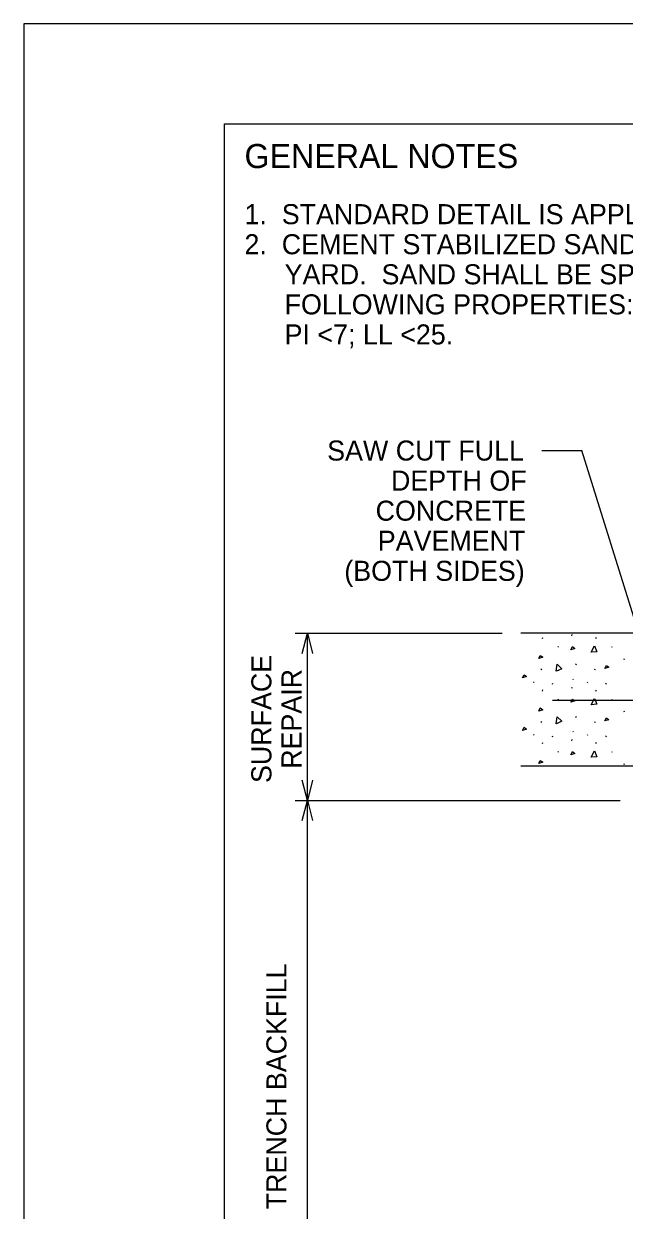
# Model space of a CAD drawing. Extents: x 2082829.8 to 2082838.3, y 13331254.5 to 13331265.5.
# Drawn here: x 2082829.81 to 2082832.8, y 13331259.58 to 13331265.5 of the extents above; entities that cross this region are included whole.
import ezdxf

# ---------------------------------------------------------------- set-up
doc = ezdxf.new("R2010")
doc.units = 0
for name, color, linetype in [('det green', 7, 'Continuous'), ('det pat 1', 7, 'Continuous'), ('Detail', 7, 'Continuous'), ('Detail Label', 7, 'Continuous'), ('Non-Print', 7, 'Continuous'), ('Sheet Title Block', 7, 'Continuous')]:
    doc.layers.add(name, color=color, linetype=linetype)

msp = doc.modelspace()

# ---------------------------------------------------------------- linework, layer by layer
at = {"layer": 'det green'}
msp.add_line((2082832.447, 13331262.1279), (2082833.447, 13331262.1279), dxfattribs=at)
at = {"layer": 'det pat 1'}
for p in [(2082832.3931, 13331263.3729), (2082832.877, 13331262.4612)]:
    msp.add_line(p, (2082832.5931, 13331263.3729), dxfattribs=at)
at = {"layer": 'Detail'}
for p, q in [((2082832.877, 13331262.4612), (2082832.2892, 13331262.4612)), ((2082832.3962, 13331262.4348), (2082832.3987, 13331262.4403)), ((2082832.5423, 13331262.449), (2082832.5448, 13331262.4545)), ((2082832.6629, 13331262.4348), (2082832.6653, 13331262.4403)), ((2082832.4733, 13331262.3953), (2082832.4757, 13331262.3916)), ((2082832.7399, 13331262.3953), (2082832.7424, 13331262.3916)), ((2082832.563, 13331262.3034), (2082832.5654, 13331262.309)), ((2082832.8023, 13331262.3362), (2082832.8029, 13331262.3306)), ((2082832.39, 13331262.2782), (2082832.3925, 13331262.2837)), ((2082832.547, 13331262.2344), (2082832.5495, 13331262.2307)), ((2082832.6567, 13331262.2782), (2082832.6592, 13331262.2837)), ((2082832.3523, 13331262.2187), (2082832.3548, 13331262.215)), ((2082832.3962, 13331262.1729), (2082832.3987, 13331262.1784)), ((2082832.4461, 13331262.2066), (2082832.4486, 13331262.2122)), ((2082832.5423, 13331262.1871), (2082832.5448, 13331262.1926)), ((2082832.619, 13331262.2187), (2082832.6214, 13331262.215)), ((2082832.6629, 13331262.1729), (2082832.6653, 13331262.1784)), ((2082832.7128, 13331262.2066), (2082832.7153, 13331262.2122)), ((2082832.4733, 13331262.1334), (2082832.4757, 13331262.1297)), ((2082832.7399, 13331262.1334), (2082832.7424, 13331262.1297)), ((2082832.8023, 13331262.0743), (2082832.8029, 13331262.0687)), ((2082832.39, 13331262.0163), (2082832.3925, 13331262.0218)), ((2082832.563, 13331262.0415), (2082832.5654, 13331262.0471)), ((2082832.6567, 13331262.0163), (2082832.6592, 13331262.0218)), ((2082832.3523, 13331261.9568), (2082832.3548, 13331261.9531)), ((2082832.4461, 13331261.9447), (2082832.4486, 13331261.9503)), ((2082832.547, 13331261.9725), (2082832.5495, 13331261.9688)), ((2082832.619, 13331261.9568), (2082832.6214, 13331261.9531)), ((2082832.7128, 13331261.9447), (2082832.7153, 13331261.9503)), ((2082832.3962, 13331261.911), (2082832.3987, 13331261.9166)), ((2082832.5423, 13331261.9252), (2082832.5448, 13331261.9307)), ((2082832.6629, 13331261.911), (2082832.6653, 13331261.9166)), ((2082832.4733, 13331261.8715), (2082832.4757, 13331261.8678)), ((2082832.7399, 13331261.8715), (2082832.7424, 13331261.8678)), ((2082832.877, 13331261.7979), (2082832.2892, 13331261.7979)), ((2082832.8023, 13331261.8124), (2082832.8029, 13331261.8068))]:
    msp.add_line(p, q, dxfattribs=at)
for points in [[(2082832.538, 13331262.3793), (2082832.5454, 13331262.3947), (2082832.5578, 13331262.3855), (2082832.538, 13331262.3793)], [(2082832.6383, 13331262.3664), (2082832.655, 13331262.3979), (2082832.6679, 13331262.3689), (2082832.6389, 13331262.3664)], [(2082832.3778, 13331262.3352), (2082832.3852, 13331262.3506), (2082832.3975, 13331262.3414), (2082832.3778, 13331262.3352)], [(2082832.465, 13331262.2718), (2082832.4699, 13331262.307), (2082832.492, 13331262.2842), (2082832.4656, 13331262.272)], [(2082832.7075, 13331262.2857), (2082832.7149, 13331262.3011), (2082832.7272, 13331262.2919), (2082832.7075, 13331262.2857)], [(2082832.2975, 13331262.2387), (2082832.3049, 13331262.2541), (2082832.3173, 13331262.2449), (2082832.2975, 13331262.2387)], [(2082832.538, 13331262.1174), (2082832.5454, 13331262.1328), (2082832.5578, 13331262.1236), (2082832.538, 13331262.1174)], [(2082832.6383, 13331262.1045), (2082832.655, 13331262.136), (2082832.6679, 13331262.107), (2082832.6389, 13331262.1045)], [(2082832.3778, 13331262.0733), (2082832.3852, 13331262.0887), (2082832.3975, 13331262.0795), (2082832.3778, 13331262.0733)], [(2082832.465, 13331262.0099), (2082832.4699, 13331262.0451), (2082832.492, 13331262.0223), (2082832.4656, 13331262.0101)], [(2082832.7075, 13331262.0238), (2082832.7149, 13331262.0392), (2082832.7272, 13331262.03), (2082832.7075, 13331262.0238)], [(2082832.2975, 13331261.9768), (2082832.3049, 13331261.9922), (2082832.3173, 13331261.983), (2082832.2975, 13331261.9768)], [(2082832.3778, 13331261.8114), (2082832.3852, 13331261.8268), (2082832.3975, 13331261.8176), (2082832.3778, 13331261.8114)], [(2082832.538, 13331261.8555), (2082832.5454, 13331261.8709), (2082832.5578, 13331261.8617), (2082832.538, 13331261.8555)], [(2082832.6383, 13331261.8426), (2082832.655, 13331261.8741), (2082832.6679, 13331261.8451), (2082832.6389, 13331261.8426)]]:
    msp.add_lwpolyline(points, dxfattribs=at)
at = {"layer": 'Detail Label'}
for p, q in [((2082831.1645, 13331262.4612), (2082832.1949, 13331262.4612)), ((2082831.2245, 13331261.6279), (2082831.2245, 13331262.4612)), ((2082831.1645, 13331261.6279), (2082832.7828, 13331261.6279)), ((2082831.2245, 13331258.8312), (2082831.2245, 13331261.6279))]:
    msp.add_line(p, q, dxfattribs=at)
for points in [[(2082831.1995, 13331262.3612), (2082831.2245, 13331262.4612), (2082831.2495, 13331262.3612)], [(2082831.2495, 13331261.7279), (2082831.2245, 13331261.6279), (2082831.1995, 13331261.7279)], [(2082831.1995, 13331261.5279), (2082831.2245, 13331261.6279), (2082831.2495, 13331261.5279)]]:
    msp.add_lwpolyline(points, dxfattribs=at)
at = {"layer": 'Non-Print'}
msp.add_lwpolyline([(2082829.8113, 13331254.5021), (2082838.3113, 13331254.5021), (2082838.3113, 13331265.5021), (2082829.8113, 13331265.5021)], close=True, dxfattribs=at)
at = {"layer": 'Sheet Title Block'}
msp.add_lwpolyline([(2082830.8113, 13331265.0021), (2082837.8113, 13331265.0021), (2082837.8113, 13331256.5021), (2082830.8113, 13331256.5021)], close=True, dxfattribs=at)

# ---------------------------------------------------------------- texts
at = {"layer": 'det pat 1'}
for s, p in [('SAW CUT FULL', (2082831.3234, 13331263.3229)), (' DEPTH OF', (2082831.6042, 13331263.1729)), (' CONCRETE', (2082831.5276, 13331263.0229)), (' PAVEMENT', (2082831.5384, 13331262.8729)), ('(BOTH SIDES)', (2082831.4088, 13331262.7229))]:
    msp.add_text(s, height=0.1, dxfattribs=at).set_placement(p)
at = {"layer": 'Detail Label'}
msp.add_text('GENERAL NOTES', height=0.12, dxfattribs=at).set_placement((2082830.9113, 13331264.7821))
for s, rotation, p in [('1.  STANDARD DETAIL IS APPLICABLE FOR WATER, SANITARY SEWER AND STORM SEWER.', 359.99972, (2082830.9113, 13331264.5021)), ('2.  CEMENT STABILIZED SAND SHALL CONTAIN A MINIMUM OF 1.5 SACKS OF CEMENT PER CUBIC ', 359.99972, (2082830.9113, 13331264.3521)), ('YARD.  SAND SHALL BE SP, SW OR SM PER USC (ASTM D2487) AND SHALL HAVE THE ', 359.99972, (2082831.1113, 13331264.2021)), ('FOLLOWING PROPERTIES: LESS THAN 15% PASSING #200 SIEVE; LESS THAN 2% CLAY LUMPS; ', 359.99972, (2082831.1113, 13331264.0521)), ('PI <7; LL <25.', 359.99972, (2082831.1113, 13331263.9021)), ('SURFACE', 90, (2082831.0455, 13331261.7144)), ('REPAIR', 90, (2082831.1955, 13331261.7853)), ('TRENCH BACKFILL', 90, (2082831.1205, 13331259.5878))]:
    msp.add_text(s, height=0.1, rotation=rotation, dxfattribs=at).set_placement(p)

doc.saveas('drawing.dxf')
